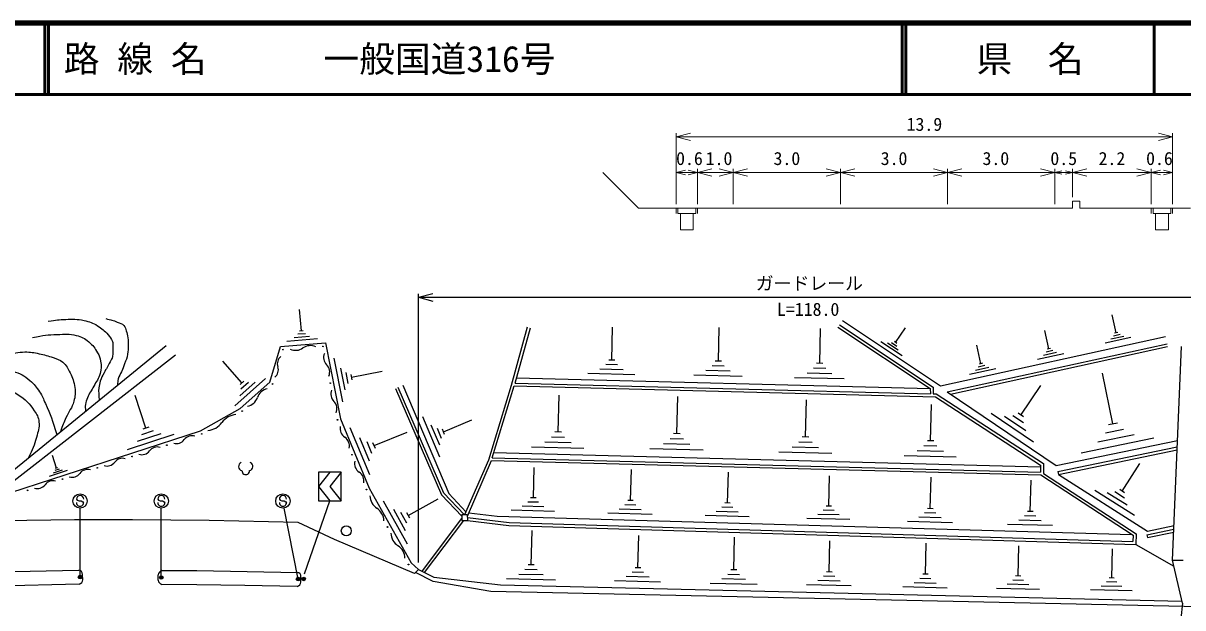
# Model space of a CAD drawing. Units: millimetres, scale not verified, with parts at other scales. Extents: x 40000 to 680000, y 20000 to 380000.
# Drawn here: x 174699 to 337024, y 298155 to 380000 of the extents above; entities that cross this region are included whole.
import ezdxf
from ezdxf.enums import TextEntityAlignment as Align

# ---------------------------------------------------------------- set-up
doc = ezdxf.new("R2010")
doc.units = ezdxf.units.MM
doc.header["$LTSCALE"] = 1000
doc.header["$PDMODE"] = 32
doc.header["$PDSIZE"] = 500
for name, color, linetype, lineweight in [('M-BGD', 7, 'Continuous', 25), ('M-STR-HTXT', 7, 'Continuous', 13), ('M-STR-STRC', 7, 'Continuous', 25), ('M-TTL', 2, 'Continuous', 140), ('M-TTL-LINE', 7, 'Continuous', 50)]:
    doc.layers.add(name, color=color, linetype=linetype, lineweight=lineweight)
doc.layers.add('M-TTL-TXT', color=7, linetype='Continuous')
doc.styles.add('ＭＳ ゴシック', font='')
doc.styles.get('ＭＳ ゴシック').set_extended_font_data('MS Gothic')

msp = doc.modelspace()

# ---------------------------------------------------------------- linework, layer by layer
at = {"layer": 'M-BGD'}
for p, q in [((213643, 336916), (213396, 339930)), ((288965, 337764), (302062, 329056)), ((289369, 338371), (303112, 329234)), ((327707, 336665), (327155, 339185)), ((214790, 336143), (212637, 335966)), ((214216, 336529), (213140, 336441)), ((213912, 336938), (213374, 336894)), ((243060, 329320), (245306, 337472)), ((243553, 329606), (245691, 337366)), ((257090, 332834), (257209, 337448)), ((272008, 332674), (272130, 337419)), ((286199, 332372), (286324, 337248)), ((288744, 337431), (301667, 328838)), ((296829, 335293), (298207, 337366)), ((303112, 329234), (334596, 336124)), ((318281, 334430), (317722, 336988)), ((328764, 336142), (326964, 335748)), ((328235, 336403), (327335, 336206)), ((327932, 336714), (327482, 336616)), ((169256, 314099), (194695, 334890)), ((209226, 329738), (210724, 334722)), ((210724, 334722), (217025, 335239)), ((215902, 335800), (211595, 335447)), ((217025, 335239), (219137, 324599)), ((297719, 333420), (294757, 335389)), ((297175, 334208), (295695, 335193)), ((297002, 334751), (296262, 335243)), ((297014, 335170), (296644, 335416)), ((304049, 328395), (334814, 335128)), ((304506, 328086), (334899, 334737)), ((308770, 332332), (308202, 334927)), ((318510, 334480), (318053, 334380)), ((329743, 335979), (326143, 335191)), ((335590, 304808), (336826, 334732)), ((195999, 333544), (170227, 313424)), ((219439, 327012), (218226, 333124)), ((257502, 332823), (256678, 332844)), ((320348, 333734), (316694, 332935)), ((319354, 333899), (317528, 333500)), ((318818, 334165), (317904, 333965)), ((205322, 329651), (202647, 332665)), ((219747, 328662), (219141, 331717)), ((220666, 330432), (224945, 331281)), ((258704, 331473), (255408, 331558)), ((257897, 332154), (256249, 332196)), ((273668, 331275), (270279, 331362)), ((272838, 331975), (271144, 332018)), ((272432, 332663), (271585, 332685)), ((287052, 331653), (285310, 331698)), ((286634, 332361), (285763, 332383)), ((310867, 331625), (307160, 330814)), ((309859, 331793), (308006, 331388)), ((309315, 332063), (308388, 331860)), ((309002, 332383), (308538, 332281)), ((208622, 330270), (204316, 326449)), ((207163, 329745), (205010, 327835)), ((205592, 329890), (205053, 329412)), ((205094, 326071), (209226, 329738)), ((206243, 329698), (205166, 328743)), ((220207, 329547), (219904, 331075)), ((220742, 330050), (220591, 330814)), ((243553, 329606), (301683, 328110)), ((243752, 330328), (301667, 328838)), ((260335, 330772), (253744, 330941)), ((275345, 330554), (268567, 330728)), ((289628, 330192), (282662, 330371)), ((287904, 330934), (284421, 331023)), ((327243, 323894), (325769, 331026)), ((191879, 323305), (190392, 327897)), ((226803, 328847), (233248, 313966)), ((233587, 314190), (227170, 329006)), ((227844, 329305), (234280, 314176)), ((239858, 318894), (243060, 329320)), ((240356, 319153), (243444, 329208)), ((243444, 329208), (302397, 327691)), ((249585, 322772), (249719, 327913)), ((301667, 328838), (301683, 328110)), ((302062, 329056), (302084, 328099)), ((302084, 328099), (302520, 328088)), ((302520, 328088), (317512, 318362)), ((304049, 328395), (319305, 318080)), ((314361, 325137), (317173, 329296)), ((266212, 322545), (266348, 327757)), ((284224, 322068), (284359, 327262)), ((301720, 321523), (301853, 326629)), ((302397, 327691), (317115, 318143)), ((199508, 322908), (205094, 326071)), ((233044, 319254), (230645, 324894)), ((316127, 321346), (310185, 325363)), ((315043, 322945), (312072, 324953)), ((314702, 324041), (313217, 325045)), ((314732, 324886), (313990, 325388)), ((192289, 323438), (191469, 323172)), ((219137, 324599), (223152, 314902)), ((223213, 316756), (220490, 323331)), ((233009, 320904), (231809, 323724)), ((233273, 321849), (232673, 323259)), ((233687, 322441), (233387, 323146)), ((233537, 322794), (237484, 324473)), ((328727, 323138), (326180, 322611)), ((327880, 324025), (326606, 323762)), ((170227, 313424), (199508, 322908)), ((195797, 322399), (189236, 320274)), ((193944, 322524), (190664, 321461)), ((192912, 322914), (191272, 322383)), ((223190, 318672), (221829, 321960)), ((223507, 319766), (222826, 321410)), ((223824, 320860), (228427, 322766)), ((250484, 322013), (248647, 322061)), ((250044, 322760), (249126, 322784)), ((267123, 321776), (265262, 321824)), ((266677, 322532), (265747, 322557)), ((284688, 322056), (283760, 322080)), ((302176, 321511), (301264, 321535)), ((319305, 318080), (336284, 321590)), ((332969, 321890), (322781, 319784)), ((330212, 322382), (325117, 321329)), ((223994, 320449), (223654, 321271)), ((240589, 319911), (317117, 317913)), ((253200, 320472), (245854, 320664)), ((251383, 321255), (247710, 321350)), ((269877, 320214), (262431, 320408)), ((268035, 321007), (264312, 321104)), ((287876, 319745), (280456, 319939)), ((286040, 320535), (282330, 320632)), ((285132, 321302), (283277, 321350)), ((303506, 320017), (299859, 320112)), ((302613, 320770), (300789, 320817)), ((319535, 317221), (336246, 320676)), ((319616, 316829), (336229, 320264)), ((179348, 317708), (178780, 319461)), ((236538, 311227), (239858, 318894)), ((236871, 310989), (240234, 318756)), ((240234, 318756), (317131, 316749)), ((240356, 319153), (317126, 317149)), ((305310, 319240), (298016, 319430)), ((317512, 318362), (317529, 316967)), ((328536, 314488), (330997, 318358)), ((180844, 317362), (178339, 316550)), ((180136, 317409), (178884, 317004)), ((179742, 317559), (179116, 317356)), ((179504, 317758), (179191, 317657)), ((246111, 313552), (246234, 317801)), ((259706, 313168), (259832, 317516)), ((273285, 312828), (273410, 317152)), ((287464, 312396), (287586, 316609)), ((317115, 318143), (317126, 317149)), ((317131, 316749), (330070, 308307)), ((317529, 316967), (330476, 308519)), ((319535, 317221), (319616, 316829)), ((319616, 316829), (332085, 308899)), ((301676, 312041), (301804, 316454)), ((315674, 311634), (315801, 316036)), ((223152, 314902), (229020, 304446)), ((228592, 311081), (232774, 313428)), ((233248, 313966), (236088, 310990)), ((236416, 311225), (233587, 314190)), ((234280, 314176), (236684, 311563)), ((246491, 313541), (245732, 313563)), ((330245, 311071), (324717, 314587)), ((329215, 312503), (326450, 314261)), ((328875, 313495), (327493, 314374)), ((328881, 314268), (328190, 314708)), ((228476, 307088), (225123, 313062)), ((228235, 308917), (226559, 311904)), ((249094, 311644), (243024, 311819)), ((247594, 312294), (244559, 312382)), ((246853, 312923), (245335, 312967)), ((261223, 311880), (258117, 311970)), ((260465, 312524), (258912, 312569)), ((260095, 313156), (259318, 313179)), ((274039, 312188), (272495, 312233)), ((273671, 312817), (272899, 312839)), ((288199, 311772), (286694, 311816)), ((287840, 312385), (287088, 312407)), ((302070, 312030), (301282, 312052)), ((181859, 310479), (171898, 310340)), ((190008, 310460), (181859, 310479)), ((200712, 310393), (190008, 310460)), ((213201, 310118), (200712, 310393)), ((218299, 307712), (213201, 310118)), ((228414, 309999), (227575, 311492)), ((228802, 310707), (228382, 311454)), ((230573, 303323), (236093, 310660)), ((230893, 303082), (236383, 310381)), ((236084, 311219), (236868, 311232)), ((236084, 311219), (236098, 310376)), ((236098, 310376), (236881, 310389)), ((236868, 311232), (236881, 310389)), ((236875, 310792), (242731, 310088)), ((236881, 310389), (242701, 309688)), ((237066, 311439), (241053, 310995)), ((241053, 310995), (329892, 308422)), ((242731, 310088), (330047, 307451)), ((262758, 311214), (256546, 311394)), ((276320, 310886), (270143, 311065)), ((274794, 311548), (271705, 311637)), ((290421, 310503), (284402, 310677)), ((288934, 311149), (285924, 311236)), ((304773, 310058), (298469, 310241)), ((303215, 310735), (300063, 310826)), ((302445, 311388), (300869, 311433)), ((317209, 310331), (314065, 310422)), ((316442, 310983), (314870, 311028)), ((316067, 311623), (315281, 311646)), ((242701, 309688), (330437, 307039)), ((245815, 304170), (245929, 308977)), ((318763, 309657), (312475, 309839)), ((330476, 308519), (330437, 307039)), ((332007, 308376), (335770, 309148)), ((332085, 308899), (335791, 309659)), ((332088, 307984), (335753, 308736)), ((229490, 302950), (218299, 307712)), ((260748, 303762), (260854, 308257)), ((274183, 303464), (274292, 308058)), ((287533, 303176), (287637, 307543)), ((300998, 302858), (301101, 307199)), ((313976, 302611), (314076, 306823)), ((330070, 308307), (330047, 307451)), ((330437, 307039), (335781, 303977)), ((332007, 308376), (332088, 307984)), ((327070, 302335), (327167, 306419)), ((229020, 304446), (230024, 303506)), ((246244, 304160), (245385, 304180)), ((261149, 303753), (260346, 303772)), ((335590, 304808), (337079, 304830)), ((336968, 298804), (335590, 304808)), ((163448, 303007), (182501, 303425)), ((183031, 302075), (183014, 302825)), ((193601, 302017), (193609, 302768)), ((194115, 303374), (199012, 303374)), ((199012, 303374), (213094, 303119)), ((213571, 301756), (213583, 302506)), ((230024, 303506), (229490, 302950)), ((232110, 301847), (229622, 303088)), ((230024, 303506), (232159, 302431)), ((232159, 302431), (241504, 301371)), ((249200, 302028), (242332, 302191)), ((247499, 302755), (244065, 302837)), ((246657, 303463), (244940, 303503)), ((262322, 302440), (259112, 302516)), ((261535, 303101), (259930, 303139)), ((275793, 302112), (272511, 302190)), ((274988, 302788), (273347, 302827)), ((274594, 303454), (273773, 303473)), ((289063, 301891), (285944, 301965)), ((288298, 302533), (286739, 302570)), ((287923, 303166), (287143, 303185)), ((301759, 302220), (300208, 302256)), ((301386, 302849), (300611, 302867)), ((314714, 301991), (313210, 302027)), ((314352, 302602), (313600, 302620)), ((327435, 302326), (326706, 302344)), ((182544, 301453), (163491, 301031)), ((199003, 301349), (194094, 301401)), ((205743, 301285), (199003, 301349)), ((213060, 301160), (205743, 301285)), ((240163, 300428), (232110, 301847)), ((339367, 298293), (240163, 300428)), ((241504, 301371), (336898, 299107)), ((263912, 301760), (257492, 301912)), ((277419, 301416), (270855, 301572)), ((290608, 301230), (284370, 301378)), ((304055, 300924), (297854, 301071)), ((302519, 301581), (299419, 301655)), ((316942, 300734), (310924, 300877)), ((315452, 301371), (312443, 301443)), ((329946, 300516), (324112, 300654)), ((328501, 301134), (325584, 301203)), ((327786, 301734), (326327, 301769)), ((336968, 298804), (335358, 282953))]:
    msp.add_line(p, q, dxfattribs=at)
for centre, radius in [((216662, 334757), 50), ((216662, 334757), 50), ((211067, 334299), 50), ((211067, 334299), 50), ((209620, 329486), 50), ((209620, 329486), 50), ((217683, 329613), 50), ((205357, 325703), 50), ((205357, 325703), 50), ((218704, 324468), 50), ((218704, 324468), 50), ((199690, 322494), 50), ((199690, 322494), 50), ((194816, 320915), 50), ((189941, 319336), 50), ((220725, 319587), 50), ((185067, 317758), 50), ((180193, 316179), 50), ((175319, 314600), 50), ((222746, 314705), 50), ((222746, 314705), 50), ((219928, 308931), 700), ((225687, 309466), 50), ((228628, 304226), 50)]:
    msp.add_circle(centre, radius, dxfattribs=at)
for centre, radius, start, end in [((212841, 335957), 1758, 243.75423, 305.61757), ((214888, 333099), 1758, 63.75423, 125.61757), ((211537, 332323), 1269, 126.69112, 199.85593), ((218183, 333213), 1441, 156.97235, 225.48177), ((209150, 331461), 1269, 306.69112, 19.85593), ((216162, 331157), 1441, 336.97235, 45.48177), ((209233, 327022), 1836, 101.34074, 161.83737), ((219204, 328068), 1441, 156.97235, 225.48177), ((205744, 328167), 1836, 281.34074, 341.83737), ((217183, 326013), 1441, 336.97235, 45.48177), ((204698, 322548), 2670, 94.52614, 144.50507), ((200349, 325649), 2670, 274.52614, 324.50507), ((220530, 323253), 1472, 168.6084, 236.36987), ((196172, 322505), 1344, 252.44211, 323.45352), ((198333, 320904), 1344, 72.44211, 143.45352), ((218899, 320802), 1472, 348.6084, 56.36987), ((191298, 320926), 1344, 252.44211, 323.45352), ((193459, 319325), 1344, 72.44211, 143.45352), ((186424, 319348), 1344, 252.44211, 323.45352), ((188584, 317746), 1344, 72.44211, 143.45352), ((205449, 317946), 599, 113.44836, 257.2818), ((206252, 317946), 599, 282.7182, 66.55164), ((222551, 318372), 1472, 168.6084, 236.36987), ((181550, 317769), 1344, 252.44211, 323.45352), ((183710, 316168), 1344, 72.44211, 143.45352), ((205850, 317330), 534, 176.52859, 3.47141), ((220920, 315920), 1472, 348.6084, 56.36987), ((176676, 316190), 1344, 252.44211, 323.45352), ((178836, 314589), 1344, 72.44211, 143.45352), ((225369, 313881), 2134, 181.28866, 237.31656), ((223064, 310290), 2134, 1.28866, 57.31656), ((228309, 308642), 2134, 181.28866, 237.31656), ((226005, 305050), 2134, 1.28866, 57.31656), ((182402, 302821), 612, 0.39436, 80.6974), ((182395, 302071), 636, 283.61132, 0.37549), ((194340, 302103), 744, 186.66759, 250.75449), ((194278, 302723), 670, 104.03248, 176.15066), ((212969, 302518), 614, 358.92767, 78.32316), ((212860, 301849), 717, 286.26185, 352.58356)]:
    msp.add_arc(centre, radius, start, end, dxfattribs=at)
for points, knots in [([(178218, 338273), (179337, 338458), (179697, 338514), (180654, 338540), (181656, 338568), (182237, 338598), (183216, 338383), (183985, 338215), (184433, 338081), (185092, 337652), (185730, 337237), (186079, 336965), (186572, 336386), (186856, 336053), (187049, 335868), (187197, 335455), (187284, 335212), (187237, 335054), (187245, 334796), (187265, 334229), (187277, 333905), (187190, 333344), (187139, 333018), (186998, 332866), (186857, 332568), (186567, 331955), (186327, 331651), (186021, 331046), (185797, 330601), (185630, 330366), (185480, 329891), (185366, 329534), (185343, 329321), (185297, 328949), (185216, 328292), (185272, 328023), (185352, 327254)], [0, 0, 0, 0, 1, 1, 1, 2, 2, 2, 3, 3, 3, 4, 4, 4, 5, 5, 5, 6, 6, 6, 7, 7, 7, 8, 8, 8, 9, 9, 9, 10, 10, 10, 11, 11, 11, 12, 12, 12, 12]), ([(186260, 338643), (187014, 338466), (187274, 338427), (187874, 338156), (188247, 337987), (188528, 337969), (188800, 337662), (189005, 337428), (189022, 337227), (189116, 336931), (189233, 336563), (189294, 336351), (189338, 335967), (189442, 335078), (189441, 334562), (189318, 333676), (189241, 333124), (189069, 332842), (188882, 332317), (188726, 331879), (188637, 331634), (188457, 331206), (188294, 330818), (188121, 330632), (188014, 330226), (187923, 329885), (187910, 329734), (187893, 329331)], [0, 0, 0, 0, 1, 1, 1, 2, 2, 2, 3, 3, 3, 4, 4, 4, 5, 5, 5, 6, 6, 6, 7, 7, 7, 8, 8, 8, 9, 9, 9, 9]), ([(176009, 336010), (177600, 336289), (178112, 336404), (179475, 336424), (180514, 336440), (181132, 336572), (182131, 336286), (182870, 336074), (183313, 335905), (183886, 335392), (184459, 334879), (184732, 334521), (185114, 333854), (185359, 333426), (185448, 333148), (185530, 332662), (185640, 332006), (185650, 331603), (185477, 330962), (185274, 330206), (184940, 329865), (184574, 329173), (184235, 328532), (183963, 328214), (183682, 327545), (183537, 327201), (183460, 326999), (183411, 326630), (183361, 326263), (183380, 326102), (183429, 325682)], [0, 0, 0, 0, 1, 1, 1, 2, 2, 2, 3, 3, 3, 4, 4, 4, 5, 5, 5, 6, 6, 6, 7, 7, 7, 8, 8, 8, 9, 9, 9, 10, 10, 10, 10]), ([(169001, 332430), (170591, 333029), (171077, 333243), (172466, 333555), (173418, 333770), (173952, 333971), (174928, 333978), (175724, 333983), (176172, 333895), (176950, 333728), (177715, 333565), (178143, 333455), (178876, 333182), (179432, 332974), (179793, 332910), (180248, 332528), (180784, 332078), (180960, 331685), (181268, 331057), (181639, 330300), (181802, 329835), (181926, 329000), (182038, 328252), (181972, 327802), (181792, 327067), (181554, 326097), (181081, 325679), (180684, 324762), (180356, 324004), (180253, 323743), (179899, 322798)], [0, 0, 0, 0, 1, 1, 1, 2, 2, 2, 3, 3, 3, 4, 4, 4, 5, 5, 5, 6, 6, 6, 7, 7, 7, 8, 8, 8, 9, 9, 9, 10, 10, 10, 10]), ([(168616, 331082), (169400, 331234), (169651, 331261), (170320, 331321), (171469, 331423), (172153, 331530), (173273, 331256), (174294, 331006), (174840, 330663), (175649, 329991), (176274, 329471), (176533, 329072), (176990, 328400), (177393, 327808), (177504, 327408), (177807, 326760), (178576, 325119), (178732, 324488), (179427, 322411)], [0, 0, 0, 0, 1, 1, 1, 2, 2, 2, 3, 3, 3, 4, 4, 4, 5, 5, 5, 6, 6, 6, 6]), ([(168221, 329193), (169563, 329300), (170116, 329351), (171285, 329093), (172410, 328844), (173032, 328575), (174014, 327971), (175065, 327324), (175546, 326754), (176257, 325744), (176637, 325205), (176822, 324841), (176910, 324187), (177025, 323334), (176760, 322847), (176553, 322011), (176261, 320830), (176016, 320400), (175399, 319119)], [0, 0, 0, 0, 1, 1, 1, 2, 2, 2, 3, 3, 3, 4, 4, 4, 5, 5, 5, 6, 6, 6, 6])]:
    msp.add_open_spline(points, degree=3, knots=knots, dxfattribs=at)
at = {"layer": 'M-STR-HTXT'}
for p, q in [((266102, 364093), (268102, 364593)), ((266102, 354661), (266102, 364593)), ((266102, 364093), (335602, 364093)), ((266102, 364093), (268102, 363593)), ((335602, 364093), (333602, 364593)), ((335602, 364093), (333602, 363593)), ((335602, 354661), (335602, 364593)), ((260852, 354093), (255852, 359093)), ((266102, 359093), (267402, 359418)), ((266102, 359093), (269102, 359093)), ((266102, 359093), (267402, 358768)), ((269102, 359093), (267802, 359418)), ((269102, 359093), (267802, 358768)), ((269102, 359093), (271102, 359593)), ((269102, 354661), (269102, 359593)), ((269102, 359093), (271102, 358593)), ((269102, 359093), (274102, 359093)), ((274102, 359093), (272102, 359593)), ((274102, 359093), (272102, 358593)), ((274102, 359093), (276102, 359593)), ((274102, 354661), (274102, 359593)), ((274102, 359093), (289102, 359093)), ((274102, 359093), (276102, 358593)), ((289102, 359093), (287102, 359593)), ((289102, 359093), (287102, 358593)), ((289102, 359093), (291102, 359593)), ((289102, 354661), (289102, 359593)), ((289102, 359093), (304102, 359093)), ((289102, 359093), (291102, 358593)), ((304102, 359093), (302102, 359593)), ((304102, 359093), (302102, 358593)), ((304102, 354661), (304102, 359593)), ((304102, 359093), (306102, 359593)), ((304102, 359093), (306102, 358593)), ((304102, 359093), (319102, 359093)), ((319102, 359093), (317102, 359593)), ((319102, 359093), (317102, 358593)), ((319102, 354661), (319102, 359593)), ((319102, 359093), (320102, 359343)), ((319102, 359093), (321602, 359093)), ((319102, 359093), (320102, 358843)), ((321602, 359093), (320602, 359343)), ((321602, 359093), (320602, 358843)), ((321602, 359093), (323602, 359593)), ((321602, 355643), (321602, 359593)), ((321602, 359093), (332602, 359093)), ((321602, 359093), (323602, 358593)), ((332602, 359093), (330602, 359593)), ((332602, 359093), (330602, 358593)), ((332602, 354661), (332602, 359593)), ((332602, 359093), (333902, 359418)), ((332602, 359093), (335602, 359093)), ((332602, 359093), (333902, 358768)), ((335602, 359093), (334302, 359418)), ((335602, 359093), (334302, 358768)), ((260852, 354093), (321602, 354093)), ((266102, 354093), (266102, 353343)), ((266352, 354093), (266352, 353343)), ((268852, 354093), (268852, 353343)), ((269102, 354093), (269102, 353343)), ((321602, 354093), (321602, 355093)), ((321602, 355093), (322602, 355093)), ((322602, 355093), (322602, 354093)), ((322602, 354093), (338102, 354093)), ((332602, 354093), (332602, 353343)), ((332852, 354093), (332852, 353343)), ((335352, 354093), (335352, 353343)), ((335602, 354093), (335602, 353343)), ((266352, 353343), (268852, 353343)), ((266702, 353343), (266702, 351093)), ((268502, 353343), (268502, 351093)), ((332852, 353343), (335352, 353343)), ((333202, 353343), (333202, 351093)), ((335002, 353343), (335002, 351093)), ((266702, 351093), (268502, 351093)), ((333202, 351093), (335002, 351093))]:
    msp.add_line(p, q, dxfattribs=at)
at = {"layer": 'M-STR-STRC'}
for p, q in [((230024, 341621), (232024, 342160)), ((230024, 304495), (230024, 342121)), ((230024, 341621), (339379, 341621)), ((230024, 341621), (232024, 341082)), ((216017, 317140), (216017, 313140)), ((182165, 313379), (182270, 313243)), ((193531, 313379), (193636, 313243)), ((210557, 313379), (210663, 313243)), ((182270, 313243), (182516, 313131)), ((182516, 313131), (182816, 313129)), ((182662, 302452), (182662, 312108)), ((182816, 313129), (183061, 312989)), ((183061, 312989), (183161, 312871)), ((193636, 313243), (193882, 313131)), ((193882, 313131), (194182, 313129)), ((194028, 302402), (194028, 312108)), ((194182, 313129), (194427, 312989)), ((194427, 312989), (194527, 312871)), ((210663, 313243), (210908, 313131)), ((210908, 313131), (211209, 313129)), ((211209, 313129), (211454, 312989)), ((213182, 302172), (211246, 312126)), ((211454, 312989), (211554, 312871)), ((214078, 302913), (217617, 313140))]:
    msp.add_line(p, q, dxfattribs=at)
for points in [[(216017, 313140), (219217, 313140), (219217, 317140), (216017, 317140)], [(217617, 317140), (216017, 315140), (217617, 313140)], [(219217, 317140), (217617, 315140), (219217, 313140)]]:
    msp.add_lwpolyline(points, dxfattribs=at)
for centre, radius in [((182662, 313108), 1000), ((194028, 313108), 1000), ((211054, 313108), 1000), ((182662, 302452), 250), ((182662, 302452), 200), ((182662, 302452), 150), ((182662, 302452), 100), ((182662, 302452), 50), ((182662, 302452), 20), ((194028, 302402), 250), ((194028, 302402), 200), ((194028, 302402), 150), ((194028, 302402), 100), ((194028, 302402), 50), ((194028, 302402), 20), ((213182, 302172), 250), ((213182, 302172), 200), ((213182, 302172), 150), ((213182, 302172), 100), ((213182, 302172), 50), ((213182, 302172), 20), ((213967, 302191), 250), ((213967, 302191), 200), ((213967, 302191), 150), ((213967, 302191), 100), ((213967, 302191), 50), ((213967, 302191), 20)]:
    msp.add_circle(centre, radius, dxfattribs=at)
for centre, start, end in [((182665, 313375), 359.55488, 179.55488), ((194031, 313375), 359.55488, 179.55488), ((211057, 313375), 359.55488, 179.55488), ((182661, 312875), 179.55488, 359.55488), ((194027, 312875), 179.55488, 359.55488), ((211054, 312875), 179.55488, 359.55488)]:
    msp.add_arc(centre, 500, start, end, dxfattribs=at)
for p in [(182662, 302452), (194028, 302402), (213182, 302172), (213967, 302191)]:
    msp.add_point(p, dxfattribs=at)
at = {"layer": 'M-TTL'}
msp.add_line((680000, 380000), (40000, 380000), dxfattribs=at)
at = {"layer": 'M-TTL-LINE'}
for p, q in [((177750, 380000), (177750, 370000)), ((178250, 380000), (178250, 370000)), ((297750, 380000), (297750, 370000)), ((298250, 380000), (298250, 370000)), ((333000, 380000), (333000, 370000)), ((40000, 370000), (680000, 370000))]:
    msp.add_line(p, q, dxfattribs=at)

# ---------------------------------------------------------------- texts
at = {"layer": 'M-STR-HTXT', "style": 'ＭＳ ゴシック'}
for s, p in [('13.9', (300852, 364381)), ('0.6', (267965, 359593)), ('1.0', (272102, 359593)), ('3.0', (281602, 359593)), ('3.0', (296602, 359593)), ('3.0', (310852, 359593)), ('0.5', (320352, 359593)), ('2.2', (327102, 359593)), ('0.6', (333756, 359593))]:
    msp.add_text(s, height=1833, dxfattribs=at).set_placement(p, align=Align.BOTTOM_CENTER)
at = {"layer": 'M-STR-STRC', "style": 'ＭＳ ゴシック'}
msp.add_text('ガードレール', height=1833, dxfattribs=at).set_placement((284752, 342115), align=Align.BOTTOM_CENTER)
msp.add_text('L=118.0', height=1833, dxfattribs=at).set_placement((284578, 339945), align=Align.MIDDLE_CENTER)
at = {"layer": 'M-TTL-TXT', "style": 'ＭＳ ゴシック'}
for s, p in [('路 線 名', (180380, 375000)), ('一般国道316号', (216734, 375000))]:
    msp.add_text(s, height=3666, dxfattribs=at).set_placement(p, align=Align.MIDDLE_LEFT)
msp.add_text('県\u3000名', height=3666, dxfattribs=at).set_placement((315625, 375000), align=Align.MIDDLE_CENTER)

doc.saveas('drawing.dxf')
